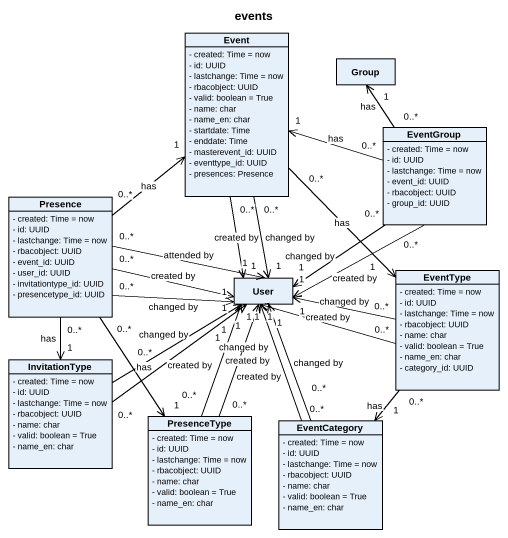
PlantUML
@startuml
title events
hide circle
hide empty members
skinparam classAttributeIconSize 0
class Event {
  - created: Time = now
  - id: UUID
  - lastchange: Time = now
  - rbacobject: UUID
  - valid: boolean = True
  - name: char
  - name_en: char
  - startdate: Time
  - enddate: Time
  - masterevent_id: UUID
  - eventtype_id: UUID
  - presences: Presence
}
class "Group" as Group_
class EventGroup {
  - created: Time = now
  - id: UUID
  - lastchange: Time = now
  - event_id: UUID
  - rbacobject: UUID
  - group_id: UUID
}
class Presence {
  - created: Time = now
  - id: UUID
  - lastchange: Time = now
  - rbacobject: UUID
  - event_id: UUID
  - user_id: UUID
  - invitationtype_id: UUID
  - presencetype_id: UUID
}
class User
class EventType {
  - created: Time = now
  - id: UUID
  - lastchange: Time = now
  - rbacobject: UUID
  - name: char
  - valid: boolean = True
  - name_en: char
  - category_id: UUID
}
class InvitationType {
  - created: Time = now
  - id: UUID
  - lastchange: Time = now
  - rbacobject: UUID
  - name: char
  - valid: boolean = True
  - name_en: char
}
class PresenceType {
  - created: Time = now
  - id: UUID
  - lastchange: Time = now
  - rbacobject: UUID
  - name: char
  - valid: boolean = True
  - name_en: char
}
class EventCategory {
  - created: Time = now
  - id: UUID
  - lastchange: Time = now
  - rbacobject: UUID
  - name: char
  - valid: boolean = True
  - name_en: char
}
Event "1" <-- "0..*" Presence : has
Event "0..*" --> "1" User : created by
Event "0..*" --> "1" User : changed by
Event "0..*" --> "1" EventType : has
EventGroup "0..*" -left-> "1" Event : has
EventGroup "0..*" -up-> "1" Group_ : has
EventGroup "0..*" --> "1" User : created by
EventGroup "0..*" --> "1" User : changed by
Presence "0..*" -right-> "1" User : changed by
Presence "0..*" -right-> "1" User : created by
Presence "0..*" -right-> "1" User : attended by
Presence "0..*" --> "1" InvitationType : has
Presence "0..*" --> "1" PresenceType : has
EventType "0..*" -left-> "1" User : created by
EventType "0..*" -left-> "1" User : changed by
EventType "0..*" --> "1" EventCategory : has
InvitationType "0..*" -up-> "1" User : created by
InvitationType "0..*" -up-> "1" User : changed by
PresenceType "0..*" -up-> "1" User : created by
PresenceType "0..*" -up-> "1" User : changed by
EventCategory "0..*" -up-> "1" User : created by
EventCategory "0..*" -up-> "1" User : changed by
@enduml
